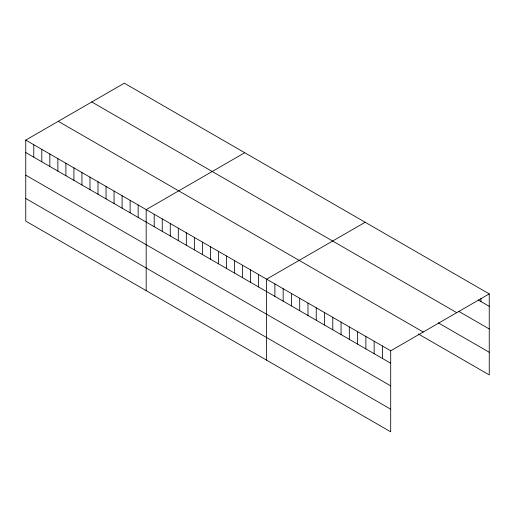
<?xml version="1.0" encoding="UTF-8"?>
<svg xmlns="http://www.w3.org/2000/svg" width="515" height="515" viewBox="0 0 515 515"><rect width="100%" height="100%" fill="white"/><g stroke="black" fill="none" stroke-linecap="round" stroke-linejoin="round"><path stroke-width="0.77" d="M25.75 140.093L390.698 350.792L390.698 431.808L25.75 221.102L25.75 140.093L124.302 83.192L489.25 293.898L489.25 374.907L418.244 333.913M244.734 152.723L146.183 209.624L146.183 290.634M365.167 222.255L266.616 279.156L266.616 360.165M390.698 350.792L489.25 293.898M478.223 299.975L489.25 306.341M458.917 311.459L489.25 328.969M91.779 101.97L456.728 312.669M438.239 322.828L489.25 352.279M58.272 121.315L423.221 332.014M25.75 152.537L390.698 363.242M25.75 175.164L390.698 385.87M25.75 198.481L390.698 409.18M480.978 298.455L480.978 301.565M382.426 346.016L382.426 358.466M374.154 341.239L374.154 353.689M365.882 336.462L365.882 348.913M357.61 331.692L357.61 344.136M349.337 326.916L349.337 339.359M341.065 322.139L341.065 334.583M332.793 317.362L332.793 329.812M324.521 312.586L324.521 325.036M316.249 307.809L316.249 320.259M307.976 303.032L307.976 315.483M299.704 298.256L299.704 310.706M291.432 293.479L291.432 305.929M283.16 288.709L283.16 301.153M274.888 283.932L274.888 296.376M258.588 274.521L258.588 286.964M250.56 269.886L250.56 282.329M242.533 265.251L242.533 277.694M234.499 260.609L234.499 273.059M226.471 255.974L226.471 268.424M218.444 251.339L218.444 263.789M210.416 246.704L210.416 259.154M202.389 242.069L202.389 254.519M194.355 237.434L194.355 249.884M186.327 232.799L186.327 245.249M178.299 228.164L178.299 240.614M170.272 223.529L170.272 235.979M162.238 218.894L162.238 231.344M154.21 214.259L154.21 226.703M138.155 204.989L138.155 217.433M130.128 200.354L130.128 212.798M122.094 195.719L122.094 208.163M114.066 191.078L114.066 203.528M106.039 186.443L106.039 198.893M98.011 181.808L98.011 194.258M89.983 177.173L89.983 189.623M81.949 172.538L81.949 184.988M73.922 167.903L73.922 180.353M65.894 163.268L65.894 175.718M57.867 158.633L57.867 171.083M49.839 153.998L49.839 166.448M41.805 149.363L41.805 161.813M33.778 144.728L33.778 157.172"/></g></svg>
